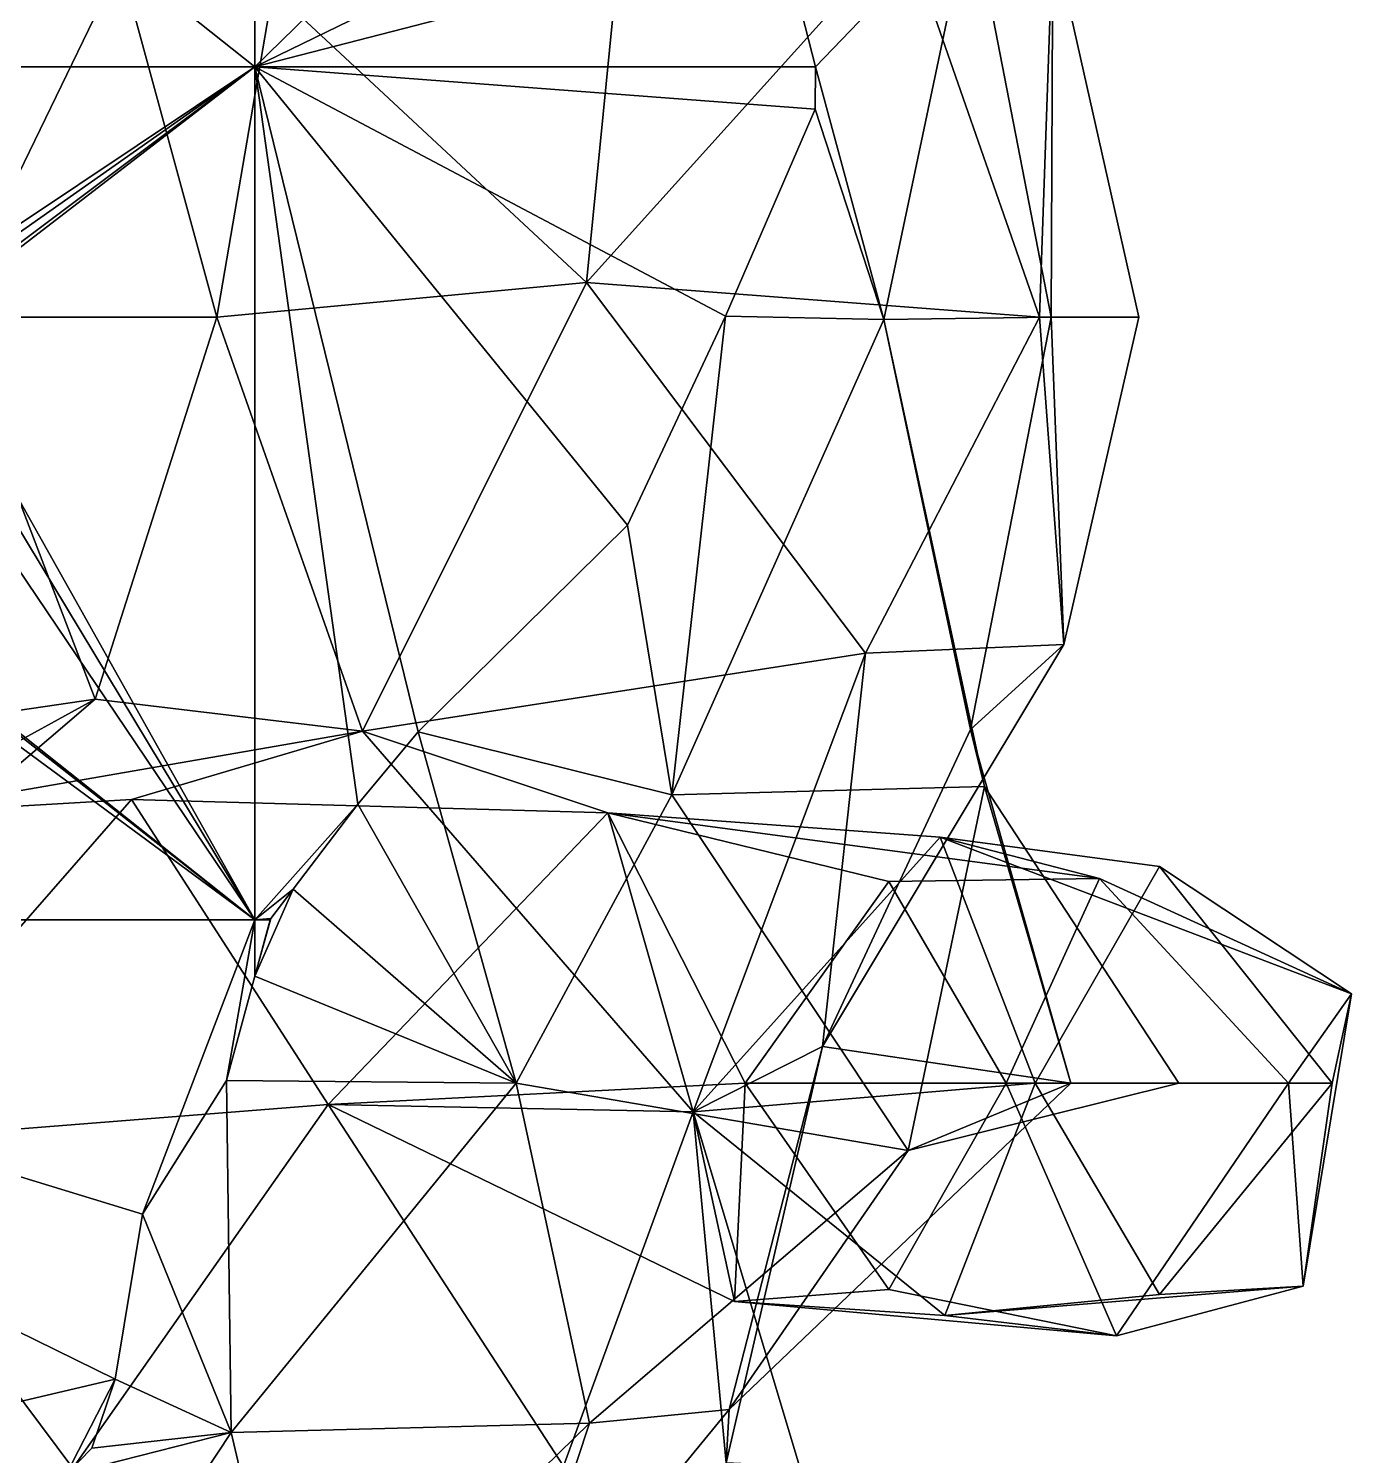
# Model space of a CAD drawing. Extents: x 290095 to 295679, y 4553756 to 4561441.
# Drawn here: x 295159.5 to 295221, y 4559602.3 to 4559668.7 of the extents above; entities that cross this region are included whole.
import ezdxf

# ---------------------------------------------------------------- set-up
doc = ezdxf.new("R2010")
doc.units = 0
doc.layers.add('Au_ppm_Pref_-_0_5', color=7, linetype='CONTINUOUS')

msp = doc.modelspace()

# ---------------------------------------------------------------- linework, layer by layer
at = {"layer": 'Au_ppm_Pref_-_0_5'}
for points in [[(295120, 4559706.611, 1879.088), (295170, 4559706.611, 1889.318), (295170, 4559666.926, 1887.902)], [(295170, 4559666.926, 1887.902), (295120, 4559666.926, 1892.332), (295120, 4559706.611, 1879.088)], [(295170, 4559666.926, 1887.902), (295170, 4559706.611, 1889.318), (295192.421, 4559688.815, 1889.579)], [(295193.777, 4559678.502, 1889.265), (295170, 4559666.926, 1887.902), (295192.421, 4559688.815, 1889.579)], [(295194.466, 4559673.24, 1889.104), (295170, 4559666.926, 1887.902), (295193.777, 4559678.502, 1889.265)], [(295194.466, 4559673.24, 1889.104), (295203.333, 4559674.464, 1883.029), (295196.086, 4559666.926, 1888.944)], [(295203.333, 4559674.464, 1883.029), (295199.263, 4559655.162, 1888.539), (295196.086, 4559666.926, 1888.944)], [(295203.333, 4559674.464, 1883.029), (295207.06, 4559655.275, 1881.408), (295199.263, 4559655.162, 1888.539)], [(295207.06, 4559655.275, 1881.408), (295203.333, 4559674.464, 1883.029), (295207.128, 4559673.086, 1876.827)], [(295163.74, 4559671.738, 1877.458), (295152.014, 4559673.814, 1883.408), (295155.753, 4559655.275, 1881.788)], [(295185.422, 4559656.887, 1871.762), (295187.125, 4559673.985, 1866.079), (295170.827, 4559670.49, 1870.495)], [(295185.422, 4559656.887, 1871.762), (295200.236, 4559673.309, 1870.438), (295187.125, 4559673.985, 1866.079)], [(295196.086, 4559666.926, 1888.944), (295170, 4559666.926, 1887.902), (295194.466, 4559673.24, 1889.104)], [(295206.504, 4559655.275, 1873.526), (295200.236, 4559673.309, 1870.438), (295185.422, 4559656.887, 1871.762)], [(295206.504, 4559655.275, 1873.526), (295207.128, 4559673.086, 1876.827), (295200.236, 4559673.309, 1870.438)], [(295206.504, 4559655.275, 1873.526), (295211.131, 4559655.275, 1876.827), (295207.128, 4559673.086, 1876.827)], [(295207.06, 4559655.275, 1881.408), (295207.128, 4559673.086, 1876.827), (295211.131, 4559655.275, 1876.827)], [(295155.753, 4559655.275, 1881.788), (295168.226, 4559655.275, 1875.459), (295163.74, 4559671.738, 1877.458)], [(295163.74, 4559671.738, 1877.458), (295168.226, 4559655.275, 1875.459), (295170.827, 4559670.49, 1870.495)], [(295185.422, 4559656.887, 1871.762), (295170.827, 4559670.49, 1870.495), (295168.226, 4559655.275, 1875.459)], [(295120, 4559666.926, 1892.332), (295170, 4559627.241, 1893.94), (295134.184, 4559655.275, 1892.785)], [(295120, 4559666.926, 1892.332), (295151.064, 4559655.275, 1891.352), (295170, 4559627.241, 1893.94)], [(295120, 4559666.926, 1892.332), (295170, 4559666.926, 1887.902), (295153.556, 4559655.951, 1891.029)], [(295153.556, 4559655.951, 1891.029), (295170, 4559666.926, 1887.902), (295154.351, 4559655.923, 1890.962)], [(295154.351, 4559655.923, 1890.962), (295170, 4559666.926, 1887.902), (295154.43, 4559655.275, 1891.054)], [(295154.417, 4559654.958, 1891.103), (295170, 4559666.926, 1887.902), (295170, 4559627.241, 1893.94)], [(295154.43, 4559655.275, 1891.054), (295170, 4559666.926, 1887.902), (295154.417, 4559654.958, 1891.103)], [(295170, 4559666.926, 1887.902), (295177.597, 4559635.98, 1892.914), (295174.785, 4559632.616, 1893.313)], [(295170, 4559666.926, 1887.902), (295187.336, 4559645.599, 1891.839), (295177.597, 4559635.98, 1892.914)], [(295170, 4559666.926, 1887.902), (295191.9, 4559655.325, 1890.542), (295187.336, 4559645.599, 1891.839)], [(295170, 4559666.926, 1887.902), (295196.066, 4559664.949, 1889.244), (295191.9, 4559655.325, 1890.542)], [(295170, 4559666.926, 1887.902), (295196.086, 4559666.926, 1888.944), (295196.066, 4559664.949, 1889.244)], [(295170, 4559666.926, 1887.902), (295174.785, 4559632.616, 1893.313), (295170, 4559627.241, 1893.94)], [(295196.086, 4559666.926, 1888.944), (295199.263, 4559655.162, 1888.539), (295196.066, 4559664.949, 1889.244)], [(295196.066, 4559664.949, 1889.244), (295199.263, 4559655.162, 1888.539), (295191.9, 4559655.325, 1890.542)], [(295175.008, 4559636.007, 1870.898), (295185.422, 4559656.887, 1871.762), (295168.226, 4559655.275, 1875.459)], [(295175.008, 4559636.007, 1870.898), (295198.416, 4559639.647, 1872.129), (295185.422, 4559656.887, 1871.762)], [(295206.504, 4559655.275, 1873.526), (295185.422, 4559656.887, 1871.762), (295198.416, 4559639.647, 1872.129)], [(295134.184, 4559655.275, 1892.785), (295170, 4559627.241, 1893.94), (295133.204, 4559654.36, 1892.739)], [(295170, 4559627.241, 1893.94), (295151.064, 4559655.275, 1891.352), (295153.768, 4559654.121, 1891.288)], [(295162.565, 4559637.497, 1877.123), (295155.753, 4559655.275, 1881.788), (295152.278, 4559635.995, 1882.925)], [(295162.565, 4559637.497, 1877.123), (295168.226, 4559655.275, 1875.459), (295155.753, 4559655.275, 1881.788)], [(295175.008, 4559636.007, 1870.898), (295168.226, 4559655.275, 1875.459), (295162.565, 4559637.497, 1877.123)], [(295191.9, 4559655.325, 1890.542), (295189.398, 4559633.052, 1891.35), (295187.336, 4559645.599, 1891.839)], [(295191.9, 4559655.325, 1890.542), (295199.263, 4559655.162, 1888.539), (295189.398, 4559633.052, 1891.35)], [(295199.263, 4559655.162, 1888.539), (295203.957, 4559633.443, 1888.705), (295189.398, 4559633.052, 1891.35)], [(295206.504, 4559655.275, 1873.526), (295198.416, 4559639.647, 1872.129), (295207.649, 4559640.05, 1876.827)], [(295207.06, 4559655.275, 1881.408), (295203.305, 4559636.097, 1882.423), (295199.263, 4559655.162, 1888.539)], [(295203.305, 4559636.097, 1882.423), (295203.957, 4559633.443, 1888.705), (295199.263, 4559655.162, 1888.539)], [(295207.06, 4559655.275, 1881.408), (295207.649, 4559640.05, 1876.827), (295203.305, 4559636.097, 1882.423)], [(295206.504, 4559655.275, 1873.526), (295207.649, 4559640.05, 1876.827), (295211.131, 4559655.275, 1876.827)], [(295207.06, 4559655.275, 1881.408), (295211.131, 4559655.275, 1876.827), (295207.649, 4559640.05, 1876.827)], [(295120, 4559627.241, 1891.998), (295133.204, 4559654.36, 1892.739), (295170, 4559627.241, 1893.94)], [(295153.768, 4559654.121, 1891.288), (295154.417, 4559654.958, 1891.103), (295170, 4559627.241, 1893.94)], [(295189.398, 4559633.052, 1891.35), (295177.597, 4559635.98, 1892.914), (295187.336, 4559645.599, 1891.839)], [(295196.406, 4559621.346, 1877.311), (295203.305, 4559636.097, 1882.423), (295207.649, 4559640.05, 1876.827)], [(295196.406, 4559621.346, 1877.311), (295207.649, 4559640.05, 1876.827), (295198.416, 4559639.647, 1872.129)], [(295175.008, 4559636.007, 1870.898), (295190.389, 4559618.296, 1870.803), (295198.416, 4559639.647, 1872.129)], [(295196.406, 4559621.346, 1877.311), (295198.416, 4559639.647, 1872.129), (295190.389, 4559618.296, 1870.803)], [(295145.409, 4559622.834, 1875.563), (295162.565, 4559637.497, 1877.123), (295152.278, 4559635.995, 1882.925)], [(295162.565, 4559637.497, 1877.123), (295145.409, 4559622.834, 1875.563), (295152.842, 4559632.173, 1870.887)], [(295175.008, 4559636.007, 1870.898), (295162.565, 4559637.497, 1877.123), (295152.842, 4559632.173, 1870.887)], [(295175.008, 4559636.007, 1870.898), (295152.842, 4559632.173, 1870.887), (295164.262, 4559632.833, 1865.284)], [(295175.008, 4559636.007, 1870.898), (295164.262, 4559632.833, 1865.284), (295186.416, 4559632.207, 1865.706)], [(295177.597, 4559635.98, 1892.914), (295182.163, 4559619.639, 1892.41), (295174.785, 4559632.616, 1893.313)], [(295175.008, 4559636.007, 1870.898), (295186.416, 4559632.207, 1865.706), (295190.389, 4559618.296, 1870.803)], [(295189.398, 4559633.052, 1891.35), (295182.163, 4559619.639, 1892.41), (295177.597, 4559635.98, 1892.914)], [(295207.963, 4559619.639, 1883.791), (295203.305, 4559636.097, 1882.423), (295196.406, 4559621.346, 1877.311)], [(295207.963, 4559619.639, 1883.791), (295203.957, 4559633.443, 1888.705), (295203.305, 4559636.097, 1882.423)], [(295203.957, 4559633.443, 1888.705), (295200.405, 4559616.496, 1889.951), (295189.398, 4559633.052, 1891.35)], [(295203.957, 4559633.443, 1888.705), (295212.988, 4559619.639, 1888.705), (295200.405, 4559616.496, 1889.951)], [(295207.963, 4559619.639, 1883.791), (295212.988, 4559619.639, 1888.705), (295203.957, 4559633.443, 1888.705)], [(295152.842, 4559632.173, 1870.887), (295150.252, 4559616.819, 1866.429), (295164.262, 4559632.833, 1865.284)], [(295164.262, 4559632.833, 1865.284), (295150.252, 4559616.819, 1866.429), (295173.411, 4559618.642, 1863.628)], [(295186.416, 4559632.207, 1865.706), (295164.262, 4559632.833, 1865.284), (295173.411, 4559618.642, 1863.628)], [(295170, 4559627.241, 1893.94), (295174.785, 4559632.616, 1893.313), (295171.781, 4559628.655, 1893.796)], [(295182.163, 4559619.639, 1892.41), (295171.781, 4559628.655, 1893.796), (295174.785, 4559632.616, 1893.313)], [(295182.163, 4559619.639, 1892.41), (295189.398, 4559633.052, 1891.35), (295200.405, 4559616.496, 1889.951)], [(295173.411, 4559618.642, 1863.628), (295192.812, 4559619.639, 1861.794), (295186.416, 4559632.207, 1865.706)], [(295201.887, 4559631.085, 1869.887), (295190.389, 4559618.296, 1870.803), (295186.416, 4559632.207, 1865.706)], [(295186.416, 4559632.207, 1865.706), (295209.31, 4559629.158, 1866.399), (295201.887, 4559631.085, 1869.887)], [(295186.416, 4559632.207, 1865.706), (295192.812, 4559619.639, 1861.794), (295199.502, 4559629.02, 1861.821)], [(295209.31, 4559629.158, 1866.399), (295186.416, 4559632.207, 1865.706), (295199.502, 4559629.02, 1861.821)], [(295206.317, 4559619.639, 1873.614), (295190.389, 4559618.296, 1870.803), (295201.887, 4559631.085, 1869.887)], [(295206.317, 4559619.639, 1873.614), (295201.887, 4559631.085, 1869.887), (295212.101, 4559629.721, 1874.248)], [(295201.887, 4559631.085, 1869.887), (295221.03, 4559623.794, 1870.887), (295212.101, 4559629.721, 1874.248)], [(295221.03, 4559623.794, 1870.887), (295201.887, 4559631.085, 1869.887), (295209.31, 4559629.158, 1866.399)], [(295209.31, 4559629.158, 1866.399), (295199.502, 4559629.02, 1861.821), (295204.961, 4559619.639, 1862.374)], [(295218.101, 4559619.639, 1866.068), (295209.31, 4559629.158, 1866.399), (295204.961, 4559619.639, 1862.374)], [(295206.317, 4559619.639, 1873.614), (295212.101, 4559629.721, 1874.248), (295220.133, 4559619.639, 1874.674)], [(295221.03, 4559623.794, 1870.887), (295209.31, 4559629.158, 1866.399), (295218.101, 4559619.639, 1866.068)], [(295221.03, 4559623.794, 1870.887), (295220.133, 4559619.639, 1874.674), (295212.101, 4559629.721, 1874.248)], [(295170.743, 4559627.293, 1893.963), (295170, 4559627.241, 1893.94), (295171.781, 4559628.655, 1893.796)], [(295170.743, 4559627.293, 1893.963), (295171.781, 4559628.655, 1893.796), (295170, 4559624.62, 1894.103)], [(295171.781, 4559628.655, 1893.796), (295182.163, 4559619.639, 1892.41), (295170, 4559624.62, 1894.103)], [(295199.502, 4559629.02, 1861.821), (295192.812, 4559619.639, 1861.794), (295204.961, 4559619.639, 1862.374)], [(295120, 4559627.241, 1891.998), (295163.487, 4559605.868, 1895.018), (295120, 4559595.626, 1895.47)], [(295120, 4559627.241, 1891.998), (295164.763, 4559613.543, 1894.59), (295163.487, 4559605.868, 1895.018)], [(295120, 4559627.241, 1891.998), (295170, 4559627.241, 1893.94), (295164.763, 4559613.543, 1894.59)], [(295164.763, 4559613.543, 1894.59), (295170, 4559627.241, 1893.94), (295168.676, 4559619.756, 1894.355)], [(295168.676, 4559619.756, 1894.355), (295170, 4559627.241, 1893.94), (295170, 4559624.62, 1894.103)], [(295170, 4559627.241, 1893.94), (295170.743, 4559627.293, 1893.963), (295170.704, 4559627.241, 1893.969)], [(295170.704, 4559627.241, 1893.969), (295170.743, 4559627.293, 1893.963), (295170, 4559624.62, 1894.103)], [(295170, 4559627.241, 1893.94), (295170.704, 4559627.241, 1893.969), (295170, 4559624.62, 1894.103)], [(295170, 4559624.62, 1894.103), (295182.163, 4559619.639, 1892.41), (295168.676, 4559619.756, 1894.355)], [(295218.779, 4559610.196, 1870.887), (295221.03, 4559623.794, 1870.887), (295218.101, 4559619.639, 1866.068)], [(295218.779, 4559610.196, 1870.887), (295220.133, 4559619.639, 1874.674), (295221.03, 4559623.794, 1870.887)], [(295191.935, 4559601.975, 1876.979), (295196.406, 4559621.346, 1877.311), (295190.389, 4559618.296, 1870.803)], [(295192.066, 4559604.458, 1882.766), (295196.406, 4559621.346, 1877.311), (295191.935, 4559601.975, 1876.979)], [(295207.963, 4559619.639, 1883.791), (295196.406, 4559621.346, 1877.311), (295192.066, 4559604.458, 1882.766)], [(295168.676, 4559619.756, 1894.355), (295168.9, 4559603.385, 1893.46), (295164.763, 4559613.543, 1894.59)], [(295168.676, 4559619.756, 1894.355), (295182.163, 4559619.639, 1892.41), (295168.9, 4559603.385, 1893.46)], [(295185.563, 4559603.821, 1888.326), (295168.9, 4559603.385, 1893.46), (295182.163, 4559619.639, 1892.41)], [(295192.315, 4559609.476, 1864.948), (295192.812, 4559619.639, 1861.794), (295173.411, 4559618.642, 1863.628)], [(295185.563, 4559603.821, 1888.326), (295182.163, 4559619.639, 1892.41), (295200.405, 4559616.496, 1889.951)], [(295202.113, 4559608.819, 1869.786), (295190.389, 4559618.296, 1870.803), (295206.317, 4559619.639, 1873.614)], [(295207.963, 4559619.639, 1883.791), (295192.066, 4559604.458, 1882.766), (295200.405, 4559616.496, 1889.951)], [(295192.315, 4559609.476, 1864.948), (295199.502, 4559610.03, 1861.745), (295192.812, 4559619.639, 1861.794)], [(295204.961, 4559619.639, 1862.374), (295192.812, 4559619.639, 1861.794), (295199.502, 4559610.03, 1861.745)], [(295210.091, 4559607.873, 1866.017), (295204.961, 4559619.639, 1862.374), (295199.502, 4559610.03, 1861.745)], [(295207.963, 4559619.639, 1883.791), (295200.405, 4559616.496, 1889.951), (295212.988, 4559619.639, 1888.705)], [(295202.113, 4559608.819, 1869.786), (295206.317, 4559619.639, 1873.614), (295212.101, 4559609.808, 1874.164)], [(295210.091, 4559607.873, 1866.017), (295218.101, 4559619.639, 1866.068), (295204.961, 4559619.639, 1862.374)], [(295212.101, 4559609.808, 1874.164), (295206.317, 4559619.639, 1873.614), (295220.133, 4559619.639, 1874.674)], [(295218.779, 4559610.196, 1870.887), (295218.101, 4559619.639, 1866.068), (295210.091, 4559607.873, 1866.017)], [(295212.101, 4559609.808, 1874.164), (295220.133, 4559619.639, 1874.674), (295218.779, 4559610.196, 1870.887)], [(295150.252, 4559616.819, 1866.429), (295161.52, 4559601.724, 1864.734), (295173.411, 4559618.642, 1863.628)], [(295184.364, 4559601.821, 1866.145), (295173.411, 4559618.642, 1863.628), (295161.52, 4559601.724, 1864.734)], [(295190.389, 4559618.296, 1870.803), (295173.411, 4559618.642, 1863.628), (295184.364, 4559601.821, 1866.145)], [(295190.389, 4559618.296, 1870.803), (295192.315, 4559609.476, 1864.948), (295173.411, 4559618.642, 1863.628)], [(295195.343, 4559601.821, 1870.887), (295190.389, 4559618.296, 1870.803), (295184.364, 4559601.821, 1866.145)], [(295195.343, 4559601.821, 1870.887), (295191.935, 4559601.975, 1876.979), (295190.389, 4559618.296, 1870.803)], [(295202.113, 4559608.819, 1869.786), (295192.315, 4559609.476, 1864.948), (295190.389, 4559618.296, 1870.803)], [(295141.752, 4559601.821, 1867.421), (295161.52, 4559601.724, 1864.734), (295150.252, 4559616.819, 1866.429)], [(295185.563, 4559603.821, 1888.326), (295200.405, 4559616.496, 1889.951), (295192.066, 4559604.458, 1882.766)], [(295164.763, 4559613.543, 1894.59), (295168.9, 4559603.385, 1893.46), (295163.487, 4559605.868, 1895.018)], [(295192.315, 4559609.476, 1864.948), (295210.091, 4559607.873, 1866.017), (295199.502, 4559610.03, 1861.745)], [(295202.113, 4559608.819, 1869.786), (295212.101, 4559609.808, 1874.164), (295218.779, 4559610.196, 1870.887)], [(295202.113, 4559608.819, 1869.786), (295218.779, 4559610.196, 1870.887), (295210.091, 4559607.873, 1866.017)], [(295202.113, 4559608.819, 1869.786), (295210.091, 4559607.873, 1866.017), (295192.315, 4559609.476, 1864.948)], [(295120, 4559595.626, 1895.47), (295163.487, 4559605.868, 1895.018), (295161.212, 4559601.43, 1895.47)], [(295161.212, 4559601.43, 1895.47), (295163.487, 4559605.868, 1895.018), (295162.412, 4559602.649, 1895.355)], [(295163.487, 4559605.868, 1895.018), (295168.9, 4559603.385, 1893.46), (295162.412, 4559602.649, 1895.355)], [(295185.563, 4559603.821, 1888.326), (295192.066, 4559604.458, 1882.766), (295181.531, 4559591.601, 1882.766)], [(295181.531, 4559591.601, 1882.766), (295192.066, 4559604.458, 1882.766), (295191.935, 4559601.975, 1876.979)], [(295168.9, 4559603.385, 1893.46), (295158.43, 4559587.572, 1893.343), (295161.212, 4559601.43, 1895.47)], [(295171.934, 4559590.477, 1887.665), (295158.43, 4559587.572, 1893.343), (295168.9, 4559603.385, 1893.46)], [(295168.9, 4559603.385, 1893.46), (295161.212, 4559601.43, 1895.47), (295162.412, 4559602.649, 1895.355)], [(295185.563, 4559603.821, 1888.326), (295171.934, 4559590.477, 1887.665), (295168.9, 4559603.385, 1893.46)], [(295185.563, 4559603.821, 1888.326), (295181.531, 4559591.601, 1882.766), (295171.934, 4559590.477, 1887.665)]]:
    msp.add_3dface(points, dxfattribs=at)

doc.saveas('drawing.dxf')
